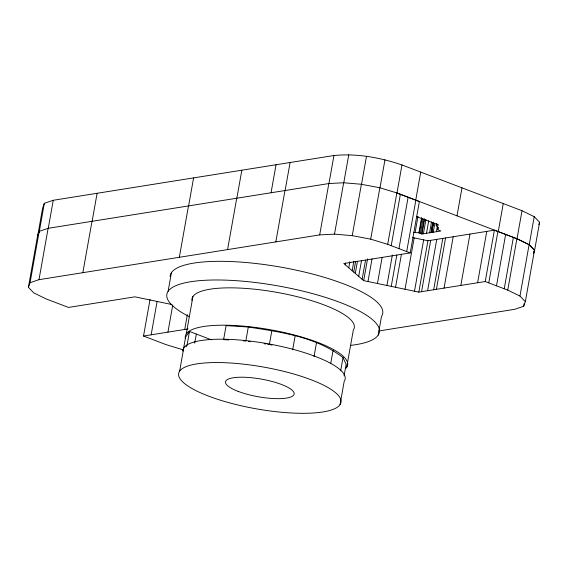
<?xml version="1.0" encoding="UTF-8"?>
<svg xmlns="http://www.w3.org/2000/svg" width="568" height="568" viewBox="0 0 568 568"><rect width="100%" height="100%" fill="white"/><g stroke="black" fill="none" stroke-linecap="round" stroke-linejoin="round"><path stroke-width="0.85" d="M171.962 304.554L134.928 296.83L68.494 307.43L45.987 298.846L33.782 292.896L28.4 287.309L37.552 235.947L39.206 231.332L48.259 228.293L53.25 200.277L333.949 155.511C356.981 153.254 380.191 157.563 401.974 164.947L522.013 210.721L534.218 216.671L539.6 222.266L534.609 250.275L533.501 253.356M37.673 235.926L42.664 207.909L44.325 203.301L53.25 200.277M28.4 287.309L30.061 282.694L39.206 231.332M44.325 203.301L39.334 231.311L37.95 235.159M30.061 282.694L38.986 279.676L48.131 228.315L328.957 183.528L333.949 155.511M82.843 272.683L91.995 221.321M92.115 221.3L97.107 193.283M183.031 349.803L166.026 344.62L143.519 336.036L150.03 299.478M151.145 334.822L157.038 301.743M168.1 291.32L171.429 272.647M179.332 257.29L188.484 205.928M188.604 205.907L193.596 177.898M167.929 332.145L172.736 305.158M184.706 329.468L187.348 314.672M183.123 351.031L185.615 337.023L189.492 331.449L211.403 339.806M179.623 371.209L183.776 347.857M186.276 333.856L192.928 296.503M189.492 331.449L186.993 345.458L186.027 346.849M194.725 343.122L196.336 334.062M227.576 249.593L236.728 198.232M236.849 198.218L241.84 170.201M271.05 192.758L276.041 164.748M344.073 375.86L346.125 364.329L343.015 357.606C316.319 336.874 280.805 332.024 248.301 327.026L245.809 341.034L243.246 340.871M275.821 241.904L284.973 190.543M285.101 190.521L290.085 162.505M271.873 330.477L269.374 344.485L267.635 344.229M292.669 349.753L295.161 335.745M38.986 279.676L319.685 234.904L328.829 183.542L343.782 182.754L348.766 154.737M319.685 234.904L334.502 234.137L343.654 182.775L361.518 184.273L366.509 156.257M314.026 356.605L316.518 342.596M345.337 264.858L345.649 263.119M334.502 234.137L352.245 235.656L361.39 184.295L379.985 187.781L384.969 159.764M330.739 363.392L333.089 350.207M348.759 267.798L349.838 261.706M352.174 270.744L353.878 261.166M353.729 272.079L355.589 261.635M355.284 273.414L357.457 261.23M340.665 370.79L343.015 357.606M358.706 276.353L361.496 260.691M362.128 279.3L365.536 260.144M340.033 404.657A82.431 21.194 10.1 0 0 230.878 363.03A82.431 21.194 10.1 0 0 208.57 396.109A82.431 21.194 10.1 0 0 340.033 404.657L344.194 381.313A82.431 21.194 10.1 0 0 270.829 344.293A82.431 21.194 10.1 0 0 182.754 350.896M346.686 367.304L353.346 329.951A82.431 21.194 10.1 0 0 278.462 292.648A82.431 21.194 10.1 0 0 191.934 300.344M387.71 244.346L396.855 192.985L419.361 201.562L410.21 252.923L387.71 244.346L370.705 239.156L379.857 187.795L396.982 192.964L517.022 238.737L529.227 244.687L534.609 250.275M378.913 330.952L514.75 309.29L523.675 306.273L525.336 301.658L519.954 296.07L507.749 290.12L485.235 281.536L418.808 292.129L363.676 280.635L367.553 258.873M367.986 281.536L372.019 258.901M377.464 283.51L382.115 257.396M396.982 192.964L401.974 164.947M391.224 245.688L400.369 194.327M378.167 335.127L381.497 316.447A107.941 27.754 10.1 0 0 285.647 268.018A107.941 27.754 10.1 0 0 170.095 276.502M386.936 285.484L392.36 255.018M391.245 286.386L396.826 255.046M398.956 248.635L408.108 197.274M395.548 287.28L401.441 254.201M415.733 200.114L420.725 172.104M406.695 251.589L415.847 200.227M405.027 289.254L414.171 237.893M413.568 232.319L415.116 232.511L417.991 216.38M438.24 227.264L437.786 229.806L440.896 230.991L421.981 234.009L418.872 232.83L421.598 217.544M419.361 233.015L421.932 218.581M420.426 233.42L422.997 218.985M421.491 233.824L424.218 218.545M421.981 234.009L424.552 219.582M423.387 233.789L425.964 219.354M414.498 291.235L423.65 239.874M426.497 233.292L428.762 220.554M418.808 292.129L427.952 240.768L494.387 230.175L516.901 238.759L529.099 244.709L534.488 250.296L525.336 301.658M429.6 232.795L431.566 221.761M431.013 232.568L432.83 222.386M431.226 232.539L433.043 222.351M431.439 232.504L433.256 222.315M431.644 232.468L433.462 222.287M431.857 232.44L433.668 222.251M421.562 291.689L430.707 240.328M433.263 232.213L434.776 223.721M437.786 229.806L437.999 227.775L436.188 225.453L436.494 223.756M436.586 225.389L436.891 223.693M436.373 231.716L437.282 226.625M427.612 290.724L436.764 239.362M433.668 289.758L442.82 238.397M436.423 289.318L445.568 237.956M444.048 288.104L453.2 236.742M456.999 215.854L461.99 187.838M460.833 285.427L469.977 234.066M477.61 282.75L486.762 231.389M485.235 281.536L494.387 230.175M488.757 282.878L497.902 231.517M498.264 231.588L503.255 203.571M496.496 285.825L505.641 234.463M504.235 288.778L513.38 237.417M507.749 290.12L516.901 238.759M517.022 238.737L522.013 210.721M519.954 296.07L529.099 244.709M529.227 244.687L534.218 216.671M523.675 306.273L524.143 303.66M538.769 224.566L539.6 222.266M533.657 252.604L534.488 250.296M436.188 225.453L438.723 225.049L416.919 216.742M410.21 252.923L343.782 263.524L363.676 280.635M143.519 336.036L188.1 328.929M248.301 327.026L226.099 325.613L223.607 339.614L228.726 339.941M415.116 232.511L418.872 232.83M248.422 341.418L250.168 341.673M264.141 343.718L265.888 343.974M352.245 235.656L370.705 239.156M412.453 237.538L427.952 240.768M270.24 344.684L271.966 345.074M189.009 316.497A107.941 27.754 10.1 0 1 203.6 280.365A107.941 27.754 10.1 0 1 349.789 306.422A107.941 27.754 10.1 0 1 350.91 345.351M185.416 338.528A82.431 21.194 10.1 0 1 272.633 330.157A82.431 21.194 10.1 0 1 345.813 368.376M238.162 391.387A34.833 8.96 10.1 0 0 293.727 395.001A34.833 8.96 10.1 0 0 247.591 377.408A34.833 8.96 10.1 0 0 238.162 391.387"/></g></svg>
